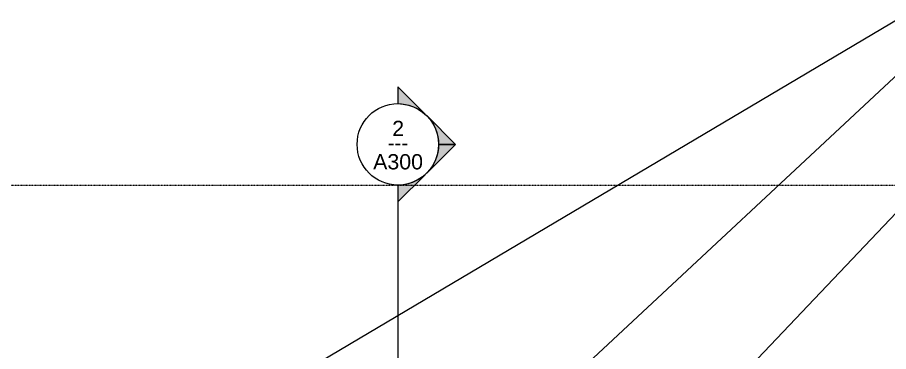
# Model space of a CAD drawing. Header units: inches. Extents: x 1750 to 8392, y -297 to 660.
# Drawn here: x 6603 to 7116, y 429 to 626 of the extents above; entities that cross this region are included whole.
import ezdxf

# ---------------------------------------------------------------- set-up
doc = ezdxf.new("R2010")
doc.units = ezdxf.units.IN
doc.header["$MEASUREMENT"] = 0
doc.linetypes.add('Aligning Line 1_8_', pattern=[0.25, 0.125, -0.125])
for name, color, linetype, lineweight in [('0-4', 50, 'Continuous', 5), ('G-ANNO-SYMB', 111, 'Aligning Line 1_8_', 9), ('G-ANNO-SYMB-1', 147, 'Aligning Line 1_8_', 9), ('G-ANNO-SYMB-2', 111, 'Continuous', 9), ('G-ANNO-TEXT', 231, 'Continuous', 9)]:
    doc.layers.add(name, color=color, linetype=linetype, lineweight=lineweight)
doc.styles.add('Arial', font='arial.ttf', dxfattribs={"height": 8.999999999999991})
doc.styles.add('Century Gothic', font='ufonts.com_century-gothic.ttf', dxfattribs={"height": 8.999999999999991})

# ---------------------------------------------------------------- blocks, each defined once
blk = doc.blocks.new('CTR - 1st Phase -Stairs _ Elevators_rvt-2-BUILDING ELEVATION - NORTH')
at = {"layer": 'G-ANNO-SYMB-1'}
blk.add_line((-12280.072706436, 526.9530956233297), (-9756.496706435999, 526.9530956233208), dxfattribs=at)
blk = doc.blocks.new('Section - Section Head - Filled-22785-BUILDING ELEVATION - NORTH')
at = {"layer": 'G-ANNO-SYMB-2'}
h = blk.add_hatch(color=256, dxfattribs=at)
edge = h.paths.add_edge_path(flags=0)
edge.add_line((-10162.08494075273, -76.96844196854248), (-10178.18939610936, -60.86398661190534))
edge.add_line((-10178.18939610936, -60.86398661190534), (-10178.18939610936, -70.77387651789589))
edge.add_arc((-10178.18939610936, -94.80511210885965), 24.03123559096389, 47.921604975376795, 90.0000000000004, ccw=False)
h = blk.add_hatch(color=256, dxfattribs=at)
edge = h.paths.add_edge_path(flags=0)
edge.add_arc((-10178.18939610936, -94.80511210885977), 23.99999999999986, -3.979039320256561e-13, 44.99999999999818, ccw=False)
edge.add_line((-10154.18939610936, -94.8051121088599), (-10144.24827061241, -94.80511210885999))
edge.add_line((-10144.24827061241, -94.80511210885999), (-10161.21883336089, -77.83454936038272))
h = blk.add_hatch(color=256, dxfattribs=at)
edge = h.paths.add_edge_path(flags=0)
edge.add_line((-10161.21883336089, -111.7756748573369), (-10144.24827061241, -94.80511210885996))
edge.add_line((-10144.24827061241, -94.80511210885996), (-10154.18939610936, -94.80511210885987))
edge.add_arc((-10178.18939610936, -94.80511210885952), 24.00000000000148, 314.99999999999966, 359.99999999999915, ccw=False)
h = blk.add_hatch(color=256, dxfattribs=at)
edge = h.paths.add_edge_path(flags=0)
edge.add_arc((-10178.18939610936, -94.80511210885983), 24.03123559096356, 269.99999999999943, 312.0783950246222, ccw=False)
edge.add_line((-10178.18939610936, -118.8363476998234), (-10178.18939610936, -128.746237605814))
edge.add_line((-10178.18939610936, -128.746237605814), (-10162.08494075273, -112.6417822491771))
for p, q in [((-10178.18939610936, -70.77387651789589), (-10178.18939610936, -60.86398661190534)), ((-10178.18939610936, -60.86398661190534), (-10162.08494075273, -76.96844196854248)), ((-10161.21883336089, -77.83454936038272), (-10144.24827061241, -94.80511210885999)), ((-10144.24827061241, -94.80511210885996), (-10161.21883336089, -111.7756748573369)), ((-10154.18939610936, -94.80511210885987), (-10144.24827061241, -94.80511210885996)), ((-10144.24827061241, -94.80511210885999), (-10154.18939610936, -94.8051121088599)), ((-10162.08494075273, -112.6417822491771), (-10178.18939610936, -128.746237605814)), ((-10178.18939610936, -128.746237605814), (-10178.18939610936, -118.8363476998234))]:
    blk.add_line(p, q, dxfattribs=at)
for centre, radius, start, end in [((-10178.18939610936, -94.83634769982345), 23.99999999999994, 89.9999999999999, 269.9999999999995), ((-10178.18939610936, -94.80511210885965), 24.03123559096389, 47.92160497537643, 90), ((-10178.18939610936, -94.83634769982345), 23.99999999999991, 269.9999999999994, 89.9999999999998), ((-10178.18939610936, -94.80511210885977), 23.99999999999986, 359.9999999999993, 44.99999999999788), ((-10178.18939610936, -94.80511210885952), 24.00000000000148, 314.9999999999993, 359.9999999999988), ((-10178.18939610936, -94.80511210885983), 24.03123559096356, 269.9999999999991, 312.0783950246218)]:
    blk.add_arc(centre, radius, start, end, dxfattribs=at)

msp = doc.modelspace()

# ---------------------------------------------------------------- linework, layer by layer
at = {"layer": 'G-ANNO-SYMB'}
msp.add_line((4724.805915478886, 526.9530956233251), (7248.381915478887, 526.9530956233161), dxfattribs=at)
at = {"layer": 'G-ANNO-SYMB-2'}
msp.add_line((6826.689225805514, 526.9530956233226), (6826.689225805514, -70.8051121088598), dxfattribs=at)
at = {"layer": 'G-ANNO-TEXT'}
for p, q in [((6619.268535734291, 327.1596620885737), (7122.660943970293, 625.8174863839131)), ((6853.359889072297, 342.6863668880734), (7131.73616897696, 602.4304875990197)), ((6991.377216582105, 374.9076156576129), (7131.736168976955, 522.902689920032))]:
    msp.add_line(p, q, dxfattribs=at)

# ---------------------------------------------------------------- block references
at = {"layer": '0-4'}
msp.add_blockref('CTR - 1st Phase -Stairs _ Elevators_rvt-2-BUILDING ELEVATION - NORTH', (17004.87862191489, 0), dxfattribs=at)
at = {"layer": 'G-ANNO-SYMB-2', "extrusion": (0, 0, -1), "rotation": 180}
msp.add_blockref('Section - Section Head - Filled-22785-BUILDING ELEVATION - NORTH', (-17004.87862191489, 456.1479835143037), dxfattribs=at)

# ---------------------------------------------------------------- texts
at = {"layer": 'G-ANNO-SYMB-2', "char_height": 8.999999999999991, "attachment_point": 1}
for s, insert, width, style in [('2', (6823.368249329766, 564.8617320834901), 8.483999999999991, 'Arial'), ('---', (6820.716938243049, 556.3550391701042), 15.45299999999999, 'Century Gothic'), ('A300', (6812.124154841576, 545.2254878941574), 35.75399999999996, 'Arial')]:
    msp.add_mtext(s, dxfattribs=dict(at, insert=insert, width=width, style=style))

doc.saveas('drawing.dxf')
